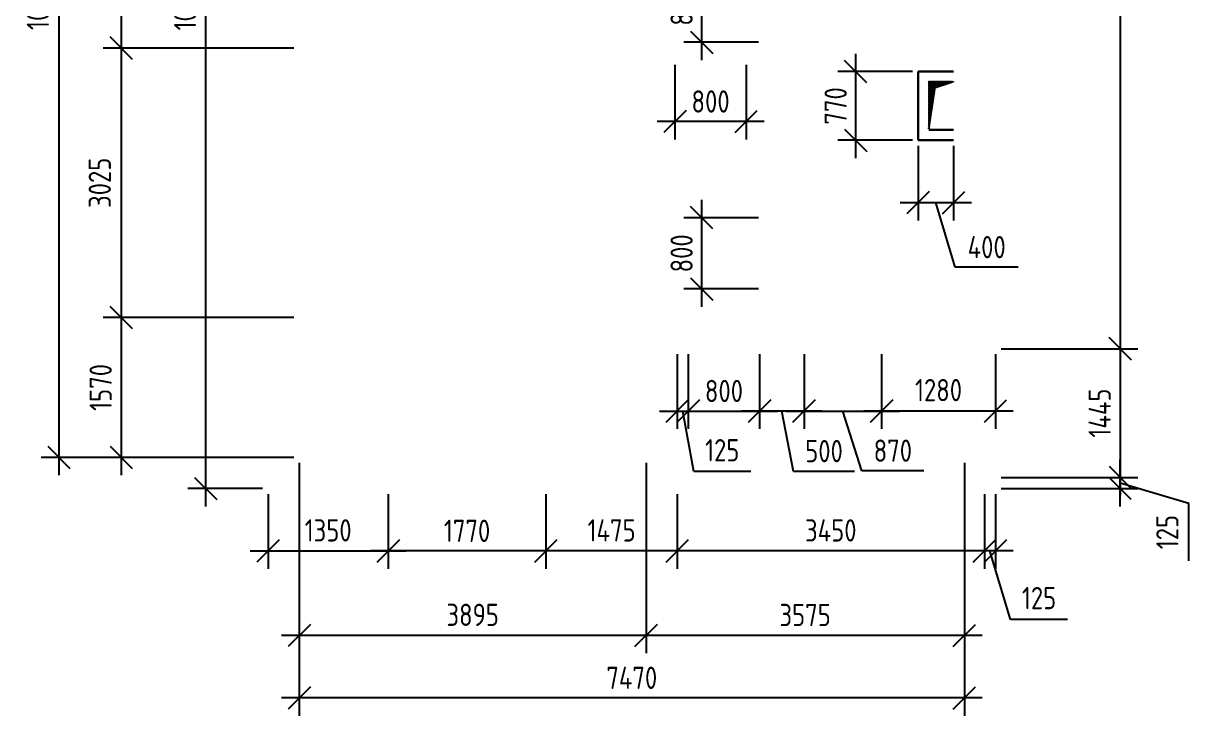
# Model space of a CAD drawing. Header units: millimetres. Extents: x -3099 to 9990, y -2900 to 13468.
# Drawn here: x -3099 to 9990, y -2900 to 4872 of the extents above; entities that cross this region are included whole.
import ezdxf

# ---------------------------------------------------------------- set-up
doc = ezdxf.new("R2010")
doc.units = ezdxf.units.MM
doc.header["$PDMODE"] = 35
doc.layers.add('СПДС_ОБЪЕКТЫ', color=62, linetype='Continuous', lineweight=25)
doc.layers.add('СПДС_РАЗМЕРЫ', color=152, linetype='Continuous', lineweight=25)
doc.styles.add('ГОСТ 2.304', font='CS_Gost2304.shx')
doc.dimstyles.new('СПДС', dxfattribs={"dimscale": 100, "dimtxt": 2.5, "dimasz": 2.5, "dimexe": 2, "dimexo": 0.625, "dimgap": 1, "dimtad": 1, "dimdec": 0, "dimtxsty": 'ГОСТ 2.304', "dimblk": 'OBLIQUE', "dimblk1": 'OBLIQUE', "dimblk2": 'OBLIQUE', "dimcen": 0, "dimdle": 2, "dimadec": 0, "dimazin": 2, "dimtfac": 0.75, "dimtdec": 4, "dimtmove": 1, "dimatfit": 3, "dimfxl": 1, "dimtfill": 1, "dimtolj": 1, "dimarcsym": 1})

# ---------------------------------------------------------------- blocks, each defined once
blk = doc.blocks.new('_Oblique')
at = {"color": 0, "linetype": 'ByBlock', "lineweight": -2}
blk.add_line((-0.5, -0.5), (0.5, 0.5), dxfattribs=at)
blk = doc.blocks.new('*D11')
at = {"layer": 'Defpoints', "color": 0, "ltscale": 100}
for p in [(0, 10210), (0, 0), (-2700, 0)]:
    blk.add_point(p, dxfattribs=at)
at = {"layer": 'СПДС_РАЗМЕРЫ', "color": 0, "lineweight": -2, "ltscale": 100}
for p, q in [((-2700, 10410), (-2700, -200)), ((-62, 10210), (-2900, 10210)), ((-62, 0), (-2900, 0))]:
    blk.add_line(p, q, dxfattribs=at)
at = {"layer": 'СПДС_РАЗМЕРЫ', "color": 0, "lineweight": -2, "ltscale": 100, "xscale": 250, "yscale": 250, "zscale": 250}
for p, rotation in [((-2700, 10210), 90), ((-2700, 0), 270)]:
    blk.add_blockref('_Oblique', p, dxfattribs=dict(at, rotation=rotation))
at = {"layer": 'СПДС_РАЗМЕРЫ', "color": 0, "lineweight": 25, "ltscale": 100, "insert": (-2935, 5105), "char_height": 250, "attachment_point": 5, "rotation": 90, "style": 'ГОСТ 2.304', "bg_fill": 3, "box_fill_scale": 1.1, "bg_fill_color": 256, "bg_fill_true_color": 13158600, "bg_fill_transparency": 0}
blk.add_mtext('\\A1;10210', dxfattribs=at)
blk = doc.blocks.new('*D12')
at = {"layer": 'Defpoints', "color": 0, "ltscale": 100}
for p in [(0, 1570), (0, 0), (-2000, 0)]:
    blk.add_point(p, dxfattribs=at)
at = {"layer": 'СПДС_РАЗМЕРЫ', "color": 0, "lineweight": -2, "ltscale": 100}
for p, q in [((-2000, 1770), (-2000, -200)), ((-62, 1570), (-2200, 1570)), ((-62, 0), (-2200, 0))]:
    blk.add_line(p, q, dxfattribs=at)
at = {"layer": 'СПДС_РАЗМЕРЫ', "color": 0, "lineweight": -2, "ltscale": 100, "xscale": 250, "yscale": 250, "zscale": 250}
for p, rotation in [((-2000, 1570), 90), ((-2000, 0), 270)]:
    blk.add_blockref('_Oblique', p, dxfattribs=dict(at, rotation=rotation))
at = {"layer": 'СПДС_РАЗМЕРЫ', "color": 0, "lineweight": 25, "ltscale": 100, "insert": (-2230, 785), "char_height": 250, "attachment_point": 5, "rotation": 90, "style": 'ГОСТ 2.304', "bg_fill": 3, "box_fill_scale": 1.1, "bg_fill_color": 256, "bg_fill_true_color": 13158600, "bg_fill_transparency": 0}
blk.add_mtext('\\A1;1570', dxfattribs=at)
blk = doc.blocks.new('*D13')
at = {"layer": 'Defpoints', "color": 0, "ltscale": 100}
for p in [(0, 4595), (-2000, 1570), (0, 1570)]:
    blk.add_point(p, dxfattribs=at)
at = {"layer": 'СПДС_РАЗМЕРЫ', "color": 0, "lineweight": -2, "ltscale": 100}
for p, q in [((-2000, 4795), (-2000, 1370)), ((-62, 4595), (-2200, 4595)), ((-62, 1570), (-2200, 1570))]:
    blk.add_line(p, q, dxfattribs=at)
at = {"layer": 'СПДС_РАЗМЕРЫ', "color": 0, "lineweight": -2, "ltscale": 100, "xscale": 250, "yscale": 250, "zscale": 250}
for p, rotation in [((-2000, 4595), 90.00000000000001), ((-2000, 1570), 270)]:
    blk.add_blockref('_Oblique', p, dxfattribs=dict(at, rotation=rotation))
at = {"layer": 'СПДС_РАЗМЕРЫ', "color": 0, "lineweight": 25, "ltscale": 100, "insert": (-2240, 3082), "char_height": 250, "attachment_point": 5, "rotation": 90, "style": 'ГОСТ 2.304', "bg_fill": 3, "box_fill_scale": 1.1, "bg_fill_color": 256, "bg_fill_true_color": 13158600, "bg_fill_transparency": 0}
blk.add_mtext('\\A1;3025', dxfattribs=at)
blk = doc.blocks.new('*D14')
at = {"layer": 'Defpoints', "color": 0, "ltscale": 100}
for p in [(0, 7045), (-2000, 4595), (0, 4595)]:
    blk.add_point(p, dxfattribs=at)
at = {"layer": 'СПДС_РАЗМЕРЫ', "color": 0, "lineweight": -2, "ltscale": 100}
for p, q in [((-2000, 7245), (-2000, 4395)), ((-62, 7045), (-2200, 7045)), ((-62, 4595), (-2200, 4595))]:
    blk.add_line(p, q, dxfattribs=at)
at = {"layer": 'СПДС_РАЗМЕРЫ', "color": 0, "lineweight": -2, "ltscale": 100, "xscale": 250, "yscale": 250, "zscale": 250}
for p, rotation in [((-2000, 7045), 90.00000000000001), ((-2000, 4595), 270)]:
    blk.add_blockref('_Oblique', p, dxfattribs=dict(at, rotation=rotation))
at = {"layer": 'СПДС_РАЗМЕРЫ', "color": 0, "lineweight": 25, "ltscale": 100, "insert": (-2240, 5820), "char_height": 250, "attachment_point": 5, "rotation": 90, "style": 'ГОСТ 2.304', "bg_fill": 3, "box_fill_scale": 1.1, "bg_fill_color": 256, "bg_fill_true_color": 13158600, "bg_fill_transparency": 0}
blk.add_mtext('\\A1;2450', dxfattribs=at)
blk = doc.blocks.new('*D16')
at = {"layer": 'Defpoints', "color": 0, "ltscale": 100}
for p in [(0, 0), (7470, 0), (0, -2700)]:
    blk.add_point(p, dxfattribs=at)
at = {"layer": 'СПДС_РАЗМЕРЫ', "color": 0, "lineweight": -2, "ltscale": 100}
for p, q in [((0, -62), (0, -2900)), ((7470, -62), (7470, -2900)), ((7670, -2700), (-200, -2700))]:
    blk.add_line(p, q, dxfattribs=at)
at = {"layer": 'СПДС_РАЗМЕРЫ', "color": 0, "lineweight": -2, "ltscale": 100, "xscale": 250, "yscale": 250, "zscale": 250, "rotation": 180}
blk.add_blockref('_Oblique', (0, -2700), dxfattribs=at)
at = {"layer": 'СПДС_РАЗМЕРЫ', "color": 0, "lineweight": -2, "ltscale": 100, "xscale": 250, "yscale": 250, "zscale": 250}
blk.add_blockref('_Oblique', (7470, -2700), dxfattribs=at)
at = {"layer": 'СПДС_РАЗМЕРЫ', "color": 0, "lineweight": 25, "ltscale": 100, "insert": (3735, -2475), "char_height": 250, "attachment_point": 5, "style": 'ГОСТ 2.304', "bg_fill": 3, "box_fill_scale": 1.1, "bg_fill_color": 256, "bg_fill_true_color": 13158600, "bg_fill_transparency": 0}
blk.add_mtext('\\A1;7470', dxfattribs=at)
blk = doc.blocks.new('*D17')
at = {"layer": 'Defpoints', "color": 0, "ltscale": 100}
for p in [(0, 0), (3895, 0), (0, -2000)]:
    blk.add_point(p, dxfattribs=at)
at = {"layer": 'СПДС_РАЗМЕРЫ', "color": 0, "lineweight": -2, "ltscale": 100}
for p, q in [((0, -62), (0, -2200)), ((3895, -62), (3895, -2200)), ((4095, -2000), (-200, -2000))]:
    blk.add_line(p, q, dxfattribs=at)
at = {"layer": 'СПДС_РАЗМЕРЫ', "color": 0, "lineweight": -2, "ltscale": 100, "xscale": 250, "yscale": 250, "zscale": 250, "rotation": 180}
blk.add_blockref('_Oblique', (0, -2000), dxfattribs=at)
at = {"layer": 'СПДС_РАЗМЕРЫ', "color": 0, "lineweight": -2, "ltscale": 100, "xscale": 250, "yscale": 250, "zscale": 250}
blk.add_blockref('_Oblique', (3895, -2000), dxfattribs=at)
at = {"layer": 'СПДС_РАЗМЕРЫ', "color": 0, "lineweight": 25, "ltscale": 100, "insert": (1948, -1768), "char_height": 250, "attachment_point": 5, "style": 'ГОСТ 2.304', "bg_fill": 3, "box_fill_scale": 1.1, "bg_fill_color": 256, "bg_fill_true_color": 13158600, "bg_fill_transparency": 0}
blk.add_mtext('\\A1;3895', dxfattribs=at)
blk = doc.blocks.new('*D18')
at = {"layer": 'Defpoints', "color": 0, "ltscale": 100}
for p in [(3895, 0), (7470, 0), (3895, -2000)]:
    blk.add_point(p, dxfattribs=at)
at = {"layer": 'СПДС_РАЗМЕРЫ', "color": 0, "lineweight": -2, "ltscale": 100}
for p, q in [((3895, -62), (3895, -2200)), ((7470, -62), (7470, -2200)), ((7670, -2000), (3695, -2000))]:
    blk.add_line(p, q, dxfattribs=at)
at = {"layer": 'СПДС_РАЗМЕРЫ', "color": 0, "lineweight": -2, "ltscale": 100, "xscale": 250, "yscale": 250, "zscale": 250, "rotation": 180}
blk.add_blockref('_Oblique', (3895, -2000), dxfattribs=at)
at = {"layer": 'СПДС_РАЗМЕРЫ', "color": 0, "lineweight": -2, "ltscale": 100, "xscale": 250, "yscale": 250, "zscale": 250}
blk.add_blockref('_Oblique', (7470, -2000), dxfattribs=at)
at = {"layer": 'СПДС_РАЗМЕРЫ', "color": 0, "lineweight": 25, "ltscale": 100, "insert": (5682, -1770), "char_height": 250, "attachment_point": 5, "style": 'ГОСТ 2.304', "bg_fill": 3, "box_fill_scale": 1.1, "bg_fill_color": 256, "bg_fill_true_color": 13158600, "bg_fill_transparency": 0}
blk.add_mtext('\\A1;3575', dxfattribs=at)
blk = doc.blocks.new('*D40')
at = {"layer": 'Defpoints', "color": 0, "ltscale": 100}
for p in [(7820, 10560), (7820, 1220), (9220, 1220)]:
    blk.add_point(p, dxfattribs=at)
at = {"layer": 'СПДС_РАЗМЕРЫ', "color": 0, "lineweight": -2, "ltscale": 100}
for p, q in [((9220, 10760), (9220, 1020)), ((7882, 10560), (9420, 10560)), ((7882, 1220), (9420, 1220))]:
    blk.add_line(p, q, dxfattribs=at)
at = {"layer": 'СПДС_РАЗМЕРЫ', "color": 0, "lineweight": -2, "ltscale": 100, "xscale": 250, "yscale": 250, "zscale": 250}
for p, rotation in [((9220, 10560), 90), ((9220, 1220), 270)]:
    blk.add_blockref('_Oblique', p, dxfattribs=dict(at, rotation=rotation))
at = {"layer": 'СПДС_РАЗМЕРЫ', "color": 0, "ltscale": 100, "insert": (8988, 5890), "char_height": 250, "attachment_point": 5, "rotation": 90, "style": 'ГОСТ 2.304', "bg_fill": 3, "box_fill_scale": 1.1, "bg_fill_color": 256, "bg_fill_true_color": 13158600, "bg_fill_transparency": 0}
blk.add_mtext('\\A1;9340', dxfattribs=at)
blk = doc.blocks.new('*D43')
at = {"layer": 'Defpoints', "color": 0, "ltscale": 100}
for p in [(6540, 1220), (7820, 1220), (6540, 520)]:
    blk.add_point(p, dxfattribs=at)
at = {"layer": 'СПДС_РАЗМЕРЫ', "color": 0, "lineweight": -2, "ltscale": 100}
for p, q in [((6540, 1158), (6540, 320)), ((7820, 1158), (7820, 320)), ((8020, 520), (6340, 520))]:
    blk.add_line(p, q, dxfattribs=at)
at = {"layer": 'СПДС_РАЗМЕРЫ', "color": 0, "lineweight": -2, "ltscale": 100, "xscale": 250, "yscale": 250, "zscale": 250, "rotation": 180}
blk.add_blockref('_Oblique', (6540, 520), dxfattribs=at)
at = {"layer": 'СПДС_РАЗМЕРЫ', "color": 0, "lineweight": -2, "ltscale": 100, "xscale": 250, "yscale": 250, "zscale": 250}
blk.add_blockref('_Oblique', (7820, 520), dxfattribs=at)
at = {"layer": 'СПДС_РАЗМЕРЫ', "color": 0, "ltscale": 100, "insert": (7180, 755), "char_height": 250, "attachment_point": 5, "style": 'ГОСТ 2.304', "bg_fill": 3, "box_fill_scale": 1.1, "bg_fill_color": 256, "bg_fill_true_color": 13158600, "bg_fill_transparency": 0}
blk.add_mtext('\\A1;1280', dxfattribs=at)
blk = doc.blocks.new('*D46')
at = {"layer": 'Defpoints', "color": 0, "ltscale": 100}
for p in [(5670, 1220), (6540, 1220), (6540, 520)]:
    blk.add_point(p, dxfattribs=at)
at = {"layer": 'СПДС_РАЗМЕРЫ', "color": 0, "lineweight": -2, "ltscale": 100}
for p, q in [((5670, 1158), (5670, 320)), ((6540, 1158), (6540, 320)), ((5470, 520), (6740, 520)), ((6320, -150), (6105, 520)), ((7014, -150), (6320, -150))]:
    blk.add_line(p, q, dxfattribs=at)
at = {"layer": 'СПДС_РАЗМЕРЫ', "color": 0, "lineweight": -2, "ltscale": 100, "xscale": 250, "yscale": 250, "zscale": 250, "rotation": 180}
blk.add_blockref('_Oblique', (5670, 520), dxfattribs=at)
at = {"layer": 'СПДС_РАЗМЕРЫ', "color": 0, "lineweight": -2, "ltscale": 100, "xscale": 250, "yscale": 250, "zscale": 250}
blk.add_blockref('_Oblique', (6540, 520), dxfattribs=at)
at = {"layer": 'СПДС_РАЗМЕРЫ', "color": 0, "ltscale": 100, "insert": (6667, 75), "char_height": 250, "attachment_point": 5, "style": 'ГОСТ 2.304', "bg_fill": 3, "box_fill_scale": 1.1, "bg_fill_color": 256, "bg_fill_true_color": 13158600, "bg_fill_transparency": 0}
blk.add_mtext('\\A1;870', dxfattribs=at)
blk = doc.blocks.new('*D53')
at = {"layer": 'Defpoints', "color": 0, "ltscale": 100}
for p in [(5170, 1220), (5670, 1220), (5170, 520)]:
    blk.add_point(p, dxfattribs=at)
at = {"layer": 'СПДС_РАЗМЕРЫ', "color": 0, "lineweight": -2, "ltscale": 100}
for p, q in [((5170, 1158), (5170, 320)), ((5670, 1158), (5670, 320)), ((5870, 520), (4970, 520)), ((5550, -160), (5420, 520)), ((6238, -160), (5550, -160))]:
    blk.add_line(p, q, dxfattribs=at)
at = {"layer": 'СПДС_РАЗМЕРЫ', "color": 0, "lineweight": -2, "ltscale": 100, "xscale": 250, "yscale": 250, "zscale": 250, "rotation": 180}
blk.add_blockref('_Oblique', (5170, 520), dxfattribs=at)
at = {"layer": 'СПДС_РАЗМЕРЫ', "color": 0, "lineweight": -2, "ltscale": 100, "xscale": 250, "yscale": 250, "zscale": 250}
blk.add_blockref('_Oblique', (5670, 520), dxfattribs=at)
at = {"layer": 'СПДС_РАЗМЕРЫ', "color": 0, "ltscale": 100, "insert": (5894, 70), "char_height": 250, "attachment_point": 5, "style": 'ГОСТ 2.304', "bg_fill": 3, "box_fill_scale": 1.1, "bg_fill_color": 256, "bg_fill_true_color": 13158600, "bg_fill_transparency": 0}
blk.add_mtext('\\A1;500', dxfattribs=at)
blk = doc.blocks.new('*D56')
at = {"layer": 'Defpoints', "color": 0, "ltscale": 100}
for p in [(4370, 1220), (5170, 1220), (5170, 520)]:
    blk.add_point(p, dxfattribs=at)
at = {"layer": 'СПДС_РАЗМЕРЫ', "color": 0, "lineweight": -2, "ltscale": 100}
for p, q in [((4370, 1158), (4370, 320)), ((5170, 1158), (5170, 320)), ((4170, 520), (5370, 520))]:
    blk.add_line(p, q, dxfattribs=at)
at = {"layer": 'СПДС_РАЗМЕРЫ', "color": 0, "lineweight": -2, "ltscale": 100, "xscale": 250, "yscale": 250, "zscale": 250, "rotation": 180}
blk.add_blockref('_Oblique', (4370, 520), dxfattribs=at)
at = {"layer": 'СПДС_РАЗМЕРЫ', "color": 0, "lineweight": -2, "ltscale": 100, "xscale": 250, "yscale": 250, "zscale": 250}
blk.add_blockref('_Oblique', (5170, 520), dxfattribs=at)
at = {"layer": 'СПДС_РАЗМЕРЫ', "color": 0, "ltscale": 100, "insert": (4770, 745), "char_height": 250, "attachment_point": 5, "style": 'ГОСТ 2.304', "bg_fill": 3, "box_fill_scale": 1.1, "bg_fill_color": 256, "bg_fill_true_color": 13158600, "bg_fill_transparency": 0}
blk.add_mtext('\\A1;800', dxfattribs=at)
blk = doc.blocks.new('*D61')
at = {"layer": 'Defpoints', "color": 0, "ltscale": 100}
for p in [(4245, 1220), (4370, 1220), (4370, 520)]:
    blk.add_point(p, dxfattribs=at)
at = {"layer": 'СПДС_РАЗМЕРЫ', "color": 0, "lineweight": -2, "ltscale": 100}
for p, q in [((4245, 1158), (4245, 320)), ((4370, 1158), (4370, 320)), ((4045, 520), (4570, 520)), ((4430, -160), (4308, 520)), ((5072, -160), (4430, -160))]:
    blk.add_line(p, q, dxfattribs=at)
at = {"layer": 'СПДС_РАЗМЕРЫ', "color": 0, "lineweight": -2, "ltscale": 100, "xscale": 250, "yscale": 250, "zscale": 250}
blk.add_blockref('_Oblique', (4245, 520), dxfattribs=at)
at = {"layer": 'СПДС_РАЗМЕРЫ', "color": 0, "lineweight": -2, "ltscale": 100, "xscale": 250, "yscale": 250, "zscale": 250, "rotation": 180}
blk.add_blockref('_Oblique', (4370, 520), dxfattribs=at)
at = {"layer": 'СПДС_РАЗМЕРЫ', "color": 0, "ltscale": 100, "insert": (4751, 80), "char_height": 250, "attachment_point": 5, "style": 'ГОСТ 2.304', "bg_fill": 3, "box_fill_scale": 1.1, "bg_fill_color": 256, "bg_fill_true_color": 13158600, "bg_fill_transparency": 0}
blk.add_mtext('\\A1;125', dxfattribs=at)
blk = doc.blocks.new('*D68')
at = {"layer": 'Defpoints', "color": 0, "ltscale": 100}
for p in [(7820, 1220), (7820, -225), (9220, -225)]:
    blk.add_point(p, dxfattribs=at)
at = {"layer": 'СПДС_РАЗМЕРЫ', "color": 0, "lineweight": -2, "ltscale": 100}
for p, q in [((9220, 1420), (9220, -425)), ((7882, 1220), (9420, 1220)), ((7882, -225), (9420, -225))]:
    blk.add_line(p, q, dxfattribs=at)
at = {"layer": 'СПДС_РАЗМЕРЫ', "color": 0, "lineweight": -2, "ltscale": 100, "xscale": 250, "yscale": 250, "zscale": 250}
for p, rotation in [((9220, 1220), 90), ((9220, -225), 270)]:
    blk.add_blockref('_Oblique', p, dxfattribs=dict(at, rotation=rotation))
at = {"layer": 'СПДС_РАЗМЕРЫ', "color": 0, "ltscale": 100, "insert": (8990, 497), "char_height": 250, "attachment_point": 5, "rotation": 90, "style": 'ГОСТ 2.304', "bg_fill": 3, "box_fill_scale": 1.1, "bg_fill_color": 256, "bg_fill_true_color": 13158600, "bg_fill_transparency": 0}
blk.add_mtext('\\A1;1445', dxfattribs=at)
blk = doc.blocks.new('*D73')
at = {"layer": 'Defpoints', "color": 0, "ltscale": 100}
for p in [(7820, -225), (9220, -225), (7820, -350)]:
    blk.add_point(p, dxfattribs=at)
at = {"layer": 'СПДС_РАЗМЕРЫ', "color": 0, "lineweight": -2, "ltscale": 100}
for p, q in [((9220, -550), (9220, -25)), ((7882, -225), (9420, -225)), ((7882, -350), (9420, -350)), ((9990, -518), (9220, -288)), ((9990, -1160), (9990, -518))]:
    blk.add_line(p, q, dxfattribs=at)
at = {"layer": 'СПДС_РАЗМЕРЫ', "color": 0, "lineweight": -2, "ltscale": 100, "xscale": 250, "yscale": 250, "zscale": 250}
for p, rotation in [((9220, -225), 270), ((9220, -350), 90)]:
    blk.add_blockref('_Oblique', p, dxfattribs=dict(at, rotation=rotation))
at = {"layer": 'СПДС_РАЗМЕРЫ', "color": 0, "ltscale": 100, "insert": (9750, -839), "char_height": 250, "attachment_point": 5, "rotation": 90, "style": 'ГОСТ 2.304', "bg_fill": 3, "box_fill_scale": 1.1, "bg_fill_color": 256, "bg_fill_true_color": 13158600, "bg_fill_transparency": 0}
blk.add_mtext('\\A1;125', dxfattribs=at)
blk = doc.blocks.new('*D76')
at = {"layer": 'Defpoints', "color": 0, "ltscale": 100}
for p in [(7695, -350), (7820, -350), (7695, -1050)]:
    blk.add_point(p, dxfattribs=at)
at = {"layer": 'СПДС_РАЗМЕРЫ', "color": 0, "lineweight": -2, "ltscale": 100}
for p, q in [((7695, -412), (7695, -1250)), ((7820, -412), (7820, -1250)), ((8020, -1050), (7495, -1050)), ((7988, -1820), (7758, -1050)), ((8630, -1820), (7988, -1820))]:
    blk.add_line(p, q, dxfattribs=at)
at = {"layer": 'СПДС_РАЗМЕРЫ', "color": 0, "lineweight": -2, "ltscale": 100, "xscale": 250, "yscale": 250, "zscale": 250}
blk.add_blockref('_Oblique', (7695, -1050), dxfattribs=at)
at = {"layer": 'СПДС_РАЗМЕРЫ', "color": 0, "lineweight": -2, "ltscale": 100, "xscale": 250, "yscale": 250, "zscale": 250, "rotation": 180}
blk.add_blockref('_Oblique', (7820, -1050), dxfattribs=at)
at = {"layer": 'СПДС_РАЗМЕРЫ', "color": 0, "ltscale": 100, "insert": (8309, -1580), "char_height": 250, "attachment_point": 5, "style": 'ГОСТ 2.304', "bg_fill": 3, "box_fill_scale": 1.1, "bg_fill_color": 256, "bg_fill_true_color": 13158600, "bg_fill_transparency": 0}
blk.add_mtext('\\A1;125', dxfattribs=at)
blk = doc.blocks.new('*D81')
at = {"layer": 'Defpoints', "color": 0, "ltscale": 100}
for p in [(4245, -350), (7695, -350), (4245, -1050)]:
    blk.add_point(p, dxfattribs=at)
at = {"layer": 'СПДС_РАЗМЕРЫ', "color": 0, "lineweight": -2, "ltscale": 100}
for p, q in [((4245, -412), (4245, -1250)), ((7695, -412), (7695, -1250)), ((7895, -1050), (4045, -1050))]:
    blk.add_line(p, q, dxfattribs=at)
at = {"layer": 'СПДС_РАЗМЕРЫ', "color": 0, "lineweight": -2, "ltscale": 100, "xscale": 250, "yscale": 250, "zscale": 250, "rotation": 180}
blk.add_blockref('_Oblique', (4245, -1050), dxfattribs=at)
at = {"layer": 'СПДС_РАЗМЕРЫ', "color": 0, "lineweight": -2, "ltscale": 100, "xscale": 250, "yscale": 250, "zscale": 250}
blk.add_blockref('_Oblique', (7695, -1050), dxfattribs=at)
at = {"layer": 'СПДС_РАЗМЕРЫ', "color": 0, "ltscale": 100, "insert": (5970, -820), "char_height": 250, "attachment_point": 5, "style": 'ГОСТ 2.304', "bg_fill": 3, "box_fill_scale": 1.1, "bg_fill_color": 256, "bg_fill_true_color": 13158600, "bg_fill_transparency": 0}
blk.add_mtext('\\A1;3450', dxfattribs=at)
blk = doc.blocks.new('*D84')
at = {"layer": 'Defpoints', "color": 0, "ltscale": 100}
for p in [(2770, -350), (4245, -350), (2770, -1050)]:
    blk.add_point(p, dxfattribs=at)
at = {"layer": 'СПДС_РАЗМЕРЫ', "color": 0, "lineweight": -2, "ltscale": 100}
for p, q in [((2770, -412), (2770, -1250)), ((4245, -412), (4245, -1250)), ((4445, -1050), (2570, -1050))]:
    blk.add_line(p, q, dxfattribs=at)
at = {"layer": 'СПДС_РАЗМЕРЫ', "color": 0, "lineweight": -2, "ltscale": 100, "xscale": 250, "yscale": 250, "zscale": 250, "rotation": 180}
blk.add_blockref('_Oblique', (2770, -1050), dxfattribs=at)
at = {"layer": 'СПДС_РАЗМЕРЫ', "color": 0, "lineweight": -2, "ltscale": 100, "xscale": 250, "yscale": 250, "zscale": 250}
blk.add_blockref('_Oblique', (4245, -1050), dxfattribs=at)
at = {"layer": 'СПДС_РАЗМЕРЫ', "color": 0, "ltscale": 100, "insert": (3508, -820), "char_height": 250, "attachment_point": 5, "style": 'ГОСТ 2.304', "bg_fill": 3, "box_fill_scale": 1.1, "bg_fill_color": 256, "bg_fill_true_color": 13158600, "bg_fill_transparency": 0}
blk.add_mtext('\\A1;1475', dxfattribs=at)
blk = doc.blocks.new('*D87')
at = {"layer": 'Defpoints', "color": 0, "ltscale": 100}
for p in [(1000, -350), (2770, -350), (1000, -1050)]:
    blk.add_point(p, dxfattribs=at)
at = {"layer": 'СПДС_РАЗМЕРЫ', "color": 0, "lineweight": -2, "ltscale": 100}
for p, q in [((1000, -412), (1000, -1250)), ((2770, -412), (2770, -1250)), ((2970, -1050), (800, -1050))]:
    blk.add_line(p, q, dxfattribs=at)
at = {"layer": 'СПДС_РАЗМЕРЫ', "color": 0, "lineweight": -2, "ltscale": 100, "xscale": 250, "yscale": 250, "zscale": 250, "rotation": 180}
blk.add_blockref('_Oblique', (1000, -1050), dxfattribs=at)
at = {"layer": 'СПДС_РАЗМЕРЫ', "color": 0, "lineweight": -2, "ltscale": 100, "xscale": 250, "yscale": 250, "zscale": 250}
blk.add_blockref('_Oblique', (2770, -1050), dxfattribs=at)
at = {"layer": 'СПДС_РАЗМЕРЫ', "color": 0, "ltscale": 100, "insert": (1885, -825), "char_height": 250, "attachment_point": 5, "style": 'ГОСТ 2.304', "bg_fill": 3, "box_fill_scale": 1.1, "bg_fill_color": 256, "bg_fill_true_color": 13158600, "bg_fill_transparency": 0}
blk.add_mtext('\\A1;1770', dxfattribs=at)
blk = doc.blocks.new('*D90')
at = {"layer": 'Defpoints', "color": 0, "ltscale": 100}
for p in [(-350, -350), (1000, -350), (1000, -1050)]:
    blk.add_point(p, dxfattribs=at)
at = {"layer": 'СПДС_РАЗМЕРЫ', "color": 0, "lineweight": -2, "ltscale": 100}
for p, q in [((-350, -412), (-350, -1250)), ((1000, -412), (1000, -1250)), ((-550, -1050), (1200, -1050))]:
    blk.add_line(p, q, dxfattribs=at)
at = {"layer": 'СПДС_РАЗМЕРЫ', "color": 0, "lineweight": -2, "ltscale": 100, "xscale": 250, "yscale": 250, "zscale": 250, "rotation": 180}
blk.add_blockref('_Oblique', (-350, -1050), dxfattribs=at)
at = {"layer": 'СПДС_РАЗМЕРЫ', "color": 0, "lineweight": -2, "ltscale": 100, "xscale": 250, "yscale": 250, "zscale": 250}
blk.add_blockref('_Oblique', (1000, -1050), dxfattribs=at)
at = {"layer": 'СПДС_РАЗМЕРЫ', "color": 0, "ltscale": 100, "insert": (325, -820), "char_height": 250, "attachment_point": 5, "style": 'ГОСТ 2.304', "bg_fill": 3, "box_fill_scale": 1.1, "bg_fill_color": 256, "bg_fill_true_color": 13158600, "bg_fill_transparency": 0}
blk.add_mtext('\\A1;1350', dxfattribs=at)
blk = doc.blocks.new('*D93')
at = {"layer": 'Defpoints', "color": 0, "ltscale": 100}
for p in [(-1050, 10560), (-350, 10560), (-350, -350)]:
    blk.add_point(p, dxfattribs=at)
at = {"layer": 'СПДС_РАЗМЕРЫ', "color": 0, "lineweight": -2, "ltscale": 100}
for p, q in [((-1050, -550), (-1050, 10760)), ((-412, 10560), (-1250, 10560)), ((-412, -350), (-1250, -350))]:
    blk.add_line(p, q, dxfattribs=at)
at = {"layer": 'СПДС_РАЗМЕРЫ', "color": 0, "lineweight": -2, "ltscale": 100, "xscale": 250, "yscale": 250, "zscale": 250}
for p, rotation in [((-1050, 10560), 90), ((-1050, -350), 270)]:
    blk.add_blockref('_Oblique', p, dxfattribs=dict(at, rotation=rotation))
at = {"layer": 'СПДС_РАЗМЕРЫ', "color": 0, "ltscale": 100, "insert": (-1282, 5105), "char_height": 250, "attachment_point": 5, "rotation": 90, "style": 'ГОСТ 2.304', "bg_fill": 3, "box_fill_scale": 1.1, "bg_fill_color": 256, "bg_fill_true_color": 13158600, "bg_fill_transparency": 0}
blk.add_mtext('\\A1;10910', dxfattribs=at)
blk = doc.blocks.new('*D274')
at = {"layer": 'Defpoints', "color": 0, "ltscale": 100}
for p in [(6250, 4330), (6950, 4330), (6950, 3560)]:
    blk.add_point(p, dxfattribs=at)
at = {"layer": 'СПДС_РАЗМЕРЫ', "color": 0, "lineweight": -2, "ltscale": 100}
for p, q in [((6250, 3360), (6250, 4530)), ((6888, 4330), (6050, 4330)), ((6888, 3560), (6050, 3560))]:
    blk.add_line(p, q, dxfattribs=at)
at = {"layer": 'СПДС_РАЗМЕРЫ', "color": 0, "lineweight": -2, "ltscale": 100, "xscale": 250, "yscale": 250, "zscale": 250}
for p, rotation in [((6250, 4330), 90), ((6250, 3560), 270)]:
    blk.add_blockref('_Oblique', p, dxfattribs=dict(at, rotation=rotation))
at = {"layer": 'СПДС_РАЗМЕРЫ', "color": 0, "ltscale": 100, "insert": (6025, 3945), "char_height": 250, "attachment_point": 5, "rotation": 90, "style": 'ГОСТ 2.304', "bg_fill": 3, "box_fill_scale": 1.1, "bg_fill_color": 256, "bg_fill_true_color": 13158600, "bg_fill_transparency": 0}
blk.add_mtext('\\A1;770', dxfattribs=at)
blk = doc.blocks.new('*D288')
at = {"layer": 'Defpoints', "color": 0, "ltscale": 100}
for p in [(4520, 2690), (5220, 2690), (5220, 1890)]:
    blk.add_point(p, dxfattribs=at)
at = {"layer": 'СПДС_РАЗМЕРЫ', "color": 0, "lineweight": -2, "ltscale": 100}
for p, q in [((4520, 1690), (4520, 2890)), ((5157, 2690), (4320, 2690)), ((5157, 1890), (4320, 1890))]:
    blk.add_line(p, q, dxfattribs=at)
at = {"layer": 'СПДС_РАЗМЕРЫ', "color": 0, "lineweight": -2, "ltscale": 100, "xscale": 250, "yscale": 250, "zscale": 250}
for p, rotation in [((4520, 2690), 90), ((4520, 1890), 270)]:
    blk.add_blockref('_Oblique', p, dxfattribs=dict(at, rotation=rotation))
at = {"layer": 'СПДС_РАЗМЕРЫ', "color": 0, "ltscale": 100, "insert": (4295, 2290), "char_height": 250, "attachment_point": 5, "rotation": 90, "style": 'ГОСТ 2.304', "bg_fill": 3, "box_fill_scale": 1.1, "bg_fill_color": 256, "bg_fill_true_color": 13158600, "bg_fill_transparency": 0}
blk.add_mtext('\\A1;800', dxfattribs=at)
blk = doc.blocks.new('*D291')
at = {"layer": 'Defpoints', "color": 0, "ltscale": 100}
for p in [(4520, 5460), (5220, 5460), (5220, 4660)]:
    blk.add_point(p, dxfattribs=at)
at = {"layer": 'СПДС_РАЗМЕРЫ', "color": 0, "lineweight": -2, "ltscale": 100}
for p, q in [((4520, 4460), (4520, 5660)), ((5158, 5460), (4320, 5460)), ((5158, 4660), (4320, 4660))]:
    blk.add_line(p, q, dxfattribs=at)
at = {"layer": 'СПДС_РАЗМЕРЫ', "color": 0, "lineweight": -2, "ltscale": 100, "xscale": 250, "yscale": 250, "zscale": 250}
for p, rotation in [((4520, 5460), 90), ((4520, 4660), 270)]:
    blk.add_blockref('_Oblique', p, dxfattribs=dict(at, rotation=rotation))
at = {"layer": 'СПДС_РАЗМЕРЫ', "color": 0, "ltscale": 100, "insert": (4295, 5060), "char_height": 250, "attachment_point": 5, "rotation": 90, "style": 'ГОСТ 2.304', "bg_fill": 3, "box_fill_scale": 1.1, "bg_fill_color": 256, "bg_fill_true_color": 13158600, "bg_fill_transparency": 0}
blk.add_mtext('\\A1;800', dxfattribs=at)
blk = doc.blocks.new('*D296')
at = {"layer": 'Defpoints', "color": 0, "ltscale": 100}
for p in [(4220, 4470), (5020, 4470), (4220, 3770)]:
    blk.add_point(p, dxfattribs=at)
at = {"layer": 'СПДС_РАЗМЕРЫ', "color": 0, "lineweight": -2, "ltscale": 100}
for p, q in [((4220, 4408), (4220, 3570)), ((5020, 4408), (5020, 3570)), ((5220, 3770), (4020, 3770))]:
    blk.add_line(p, q, dxfattribs=at)
at = {"layer": 'СПДС_РАЗМЕРЫ', "color": 0, "lineweight": -2, "ltscale": 100, "xscale": 250, "yscale": 250, "zscale": 250, "rotation": 180}
blk.add_blockref('_Oblique', (4220, 3770), dxfattribs=at)
at = {"layer": 'СПДС_РАЗМЕРЫ', "color": 0, "lineweight": -2, "ltscale": 100, "xscale": 250, "yscale": 250, "zscale": 250}
blk.add_blockref('_Oblique', (5020, 3770), dxfattribs=at)
at = {"layer": 'СПДС_РАЗМЕРЫ', "color": 0, "ltscale": 100, "insert": (4620, 3995), "char_height": 250, "attachment_point": 5, "style": 'ГОСТ 2.304', "bg_fill": 3, "box_fill_scale": 1.1, "bg_fill_color": 256, "bg_fill_true_color": 13158600, "bg_fill_transparency": 0}
blk.add_mtext('\\A1;800', dxfattribs=at)
blk = doc.blocks.new('*D299')
at = {"layer": 'Defpoints', "color": 0, "ltscale": 100}
for p in [(6950, 3560), (7350, 3560), (7350, 2860)]:
    blk.add_point(p, dxfattribs=at)
at = {"layer": 'СПДС_РАЗМЕРЫ', "color": 0, "lineweight": -2, "ltscale": 100}
for p, q in [((6950, 3498), (6950, 2660)), ((7350, 3498), (7350, 2660)), ((6750, 2860), (7550, 2860)), ((7368, 2135), (7150, 2860)), ((8074, 2135), (7368, 2135))]:
    blk.add_line(p, q, dxfattribs=at)
at = {"layer": 'СПДС_РАЗМЕРЫ', "color": 0, "lineweight": -2, "ltscale": 100, "xscale": 250, "yscale": 250, "zscale": 250, "rotation": 180}
blk.add_blockref('_Oblique', (6950, 2860), dxfattribs=at)
at = {"layer": 'СПДС_РАЗМЕРЫ', "color": 0, "lineweight": -2, "ltscale": 100, "xscale": 250, "yscale": 250, "zscale": 250}
blk.add_blockref('_Oblique', (7350, 2860), dxfattribs=at)
at = {"layer": 'СПДС_РАЗМЕРЫ', "color": 0, "ltscale": 100, "insert": (7721, 2360), "char_height": 250, "attachment_point": 5, "style": 'ГОСТ 2.304', "bg_fill": 3, "box_fill_scale": 1.1, "bg_fill_color": 256, "bg_fill_true_color": 13158600, "bg_fill_transparency": 0}
blk.add_mtext('\\A1;400', dxfattribs=at)

msp = doc.modelspace()

# ---------------------------------------------------------------- hatches: boundary and pattern name
at = {"layer": 'СПДС_ОБЪЕКТЫ', "linetype": 'Continuous', "lineweight": 30, "ltscale": 100}
h = msp.add_hatch(dxfattribs=at)
h.set_pattern_fill('ANSI31', color=256, angle=360)
h.set_pattern_definition([(45, (17349.2307, 16315.7976), (-2.245064, 2.245064), [])])
h.paths.add_polyline_path([(7350, 4218), (7140.8, 4148.6), (7070, 3678), (7070, 4218)])

# ---------------------------------------------------------------- linework, layer by layer
for p, q in [((6950, 4330.2), (7350, 4330.2)), ((6950, 3560), (6950, 4330.2)), ((7350, 3678), (7070, 3678)), ((7350, 3560), (6950, 3560))]:
    msp.add_line(p, q, dxfattribs=at)

# ---------------------------------------------------------------- dimensions: what is measured, and where the dimension line sits
at = {"layer": 'СПДС_РАЗМЕРЫ', "ltscale": 100}
for base, p1, p2, picture, middle in [((9220, 1220), (7820, 10560), (7820, 1220), '*D40', (8987.8, 5890)), ((4520, 5460), (5220, 4660), (5220, 5460), '*D291', (4295, 5060)), ((4520, 2690), (5220, 1890), (5220, 2690), '*D288', (4295, 2290))]:
    dim = msp.add_linear_dim(base=base, p1=p1, p2=p2, angle=90, dimstyle='СПДС', dxfattribs=at)
    dim.commit()
    dim.dimension.update_dxf_attribs({"geometry": picture, "text_midpoint": middle})
at = {"layer": 'СПДС_РАЗМЕРЫ', "lineweight": 25, "ltscale": 100}
dim = msp.add_linear_dim(base=(-2700, 0), p1=(0, 10210), p2=(0, 0), angle=270, dimstyle='СПДС', dxfattribs=at)
dim.commit()
dim.dimension.update_dxf_attribs({"geometry": '*D11', "text_midpoint": (-2934.7, 5105)})

# ---------------------------------------------------------------- next in the draw order: dimensions: what is measured, and where the dimension line sits
at = {"layer": 'СПДС_РАЗМЕРЫ', "ltscale": 100}
for base, p1, p2, picture, middle in [((4220, 3770), (5020, 4470), (4220, 4470), '*D296', (4620, 3995)), ((6540, 520), (7820, 1220), (6540, 1220), '*D43', (7180, 754.7))]:
    dim = msp.add_linear_dim(base=base, p1=p1, p2=p2, dimstyle='СПДС', dxfattribs=at)
    dim.commit()
    dim.dimension.update_dxf_attribs({"geometry": picture, "text_midpoint": middle})
dim = msp.add_linear_dim(base=(6250, 4330.2), p1=(6950, 3560), p2=(6950, 4330.2), angle=90, dimstyle='СПДС', dxfattribs=at)
dim.commit()
dim.dimension.update_dxf_attribs({"geometry": '*D274', "text_midpoint": (6025, 3945.1)})
at = {"layer": 'СПДС_РАЗМЕРЫ', "lineweight": 25, "ltscale": 100}
dim = msp.add_linear_dim(base=(-2000, 0), p1=(0, 1570), p2=(0, 0), angle=270, dimstyle='СПДС', dxfattribs=at)
dim.commit()
dim.dimension.update_dxf_attribs({"geometry": '*D12', "text_midpoint": (-2230.2, 785)})

# ---------------------------------------------------------------- next in the draw order: dimensions: what is measured, and where the dimension line sits
dim = msp.add_linear_dim(base=(-2000, 1570), p1=(0, 4595), p2=(0, 1570), angle=270, dimstyle='СПДС', dxfattribs=at)
dim.commit()
dim.dimension.update_dxf_attribs({"geometry": '*D13', "text_midpoint": (-2239.9, 3082.5)})
at = {"layer": 'СПДС_РАЗМЕРЫ', "ltscale": 100}
dim = msp.add_linear_dim(base=(7350, 2860), p1=(6950, 3560), p2=(7350, 3560), dimstyle='СПДС', dxfattribs=at)
dim.commit()
dim.dimension.update_dxf_attribs({"geometry": '*D299', "text_midpoint": (7467.5, 2360)})
dim = msp.add_linear_dim(base=(9220, -225), p1=(7820, 1220), p2=(7820, -225), angle=90, dimstyle='СПДС', dxfattribs=at)
dim.commit()
dim.dimension.update_dxf_attribs({"geometry": '*D68', "text_midpoint": (8989.8, 497.5)})
at = {"layer": 'СПДС_РАЗМЕРЫ', "lineweight": 25, "ltscale": 100}
dim = msp.add_linear_dim(base=(0, -2700), p1=(7470, 0), p2=(0, 0), dimstyle='СПДС', dxfattribs=at)
dim.commit()
dim.dimension.update_dxf_attribs({"geometry": '*D16', "text_midpoint": (3735, -2475)})

# ---------------------------------------------------------------- next in the draw order: dimensions: what is measured, and where the dimension line sits
dim = msp.add_linear_dim(base=(-2000, 4595), p1=(0, 7045), p2=(0, 4595), angle=270, dimstyle='СПДС', dxfattribs=at)
dim.commit()
dim.dimension.update_dxf_attribs({"geometry": '*D14', "text_midpoint": (-2239.9, 5820)})
dim = msp.add_linear_dim(base=(0, -2000), p1=(3895, 0), p2=(0, 0), dimstyle='СПДС', dxfattribs=at)
dim.commit()
dim.dimension.update_dxf_attribs({"geometry": '*D17', "text_midpoint": (1947.5, -1767.8)})
at = {"layer": 'СПДС_РАЗМЕРЫ', "ltscale": 100}
dim = msp.add_linear_dim(base=(9220, -225), p1=(7820, -350), p2=(7820, -225), angle=90, dimstyle='СПДС', dxfattribs=at)
dim.commit()
dim.dimension.update_dxf_attribs({"geometry": '*D73', "text_midpoint": (9749.7, -618.4)})

# ---------------------------------------------------------------- next in the draw order: dimensions: what is measured, and where the dimension line sits
at = {"layer": 'СПДС_РАЗМЕРЫ', "lineweight": 25, "ltscale": 100}
dim = msp.add_linear_dim(base=(3895, -2000), p1=(7470, 0), p2=(3895, 0), dimstyle='СПДС', dxfattribs=at)
dim.commit()
dim.dimension.update_dxf_attribs({"geometry": '*D18', "text_midpoint": (5682.5, -1769.8)})

# ---------------------------------------------------------------- next in the draw order: dimensions: what is measured, and where the dimension line sits
at = {"layer": 'СПДС_РАЗМЕРЫ', "ltscale": 100}
dim = msp.add_linear_dim(base=(6540, 520), p1=(5670, 1220), p2=(6540, 1220), dimstyle='СПДС', dxfattribs=at)
dim.commit()
dim.dimension.update_dxf_attribs({"geometry": '*D46', "text_midpoint": (6420, -150), "dimtype": 160})
dim = msp.add_linear_dim(base=(7695, -1050), p1=(7820, -350), p2=(7695, -350), dimstyle='СПДС', dxfattribs=at)
dim.commit()
dim.dimension.update_dxf_attribs({"geometry": '*D76', "text_midpoint": (8088.4, -1579.7)})

# ---------------------------------------------------------------- next in the draw order: dimensions: what is measured, and where the dimension line sits
dim = msp.add_linear_dim(base=(5170, 520), p1=(5670, 1220), p2=(5170, 1220), dimstyle='СПДС', dxfattribs=at)
dim.commit()
dim.dimension.update_dxf_attribs({"geometry": '*D53', "text_midpoint": (5650, -160), "dimtype": 160})
dim = msp.add_linear_dim(base=(4245, -1050), p1=(7695, -350), p2=(4245, -350), dimstyle='СПДС', dxfattribs=at)
dim.commit()
dim.dimension.update_dxf_attribs({"geometry": '*D81', "text_midpoint": (5970, -819.8)})

# ---------------------------------------------------------------- next in the draw order: dimensions: what is measured, and where the dimension line sits
for base, p1, p2, picture, middle in [((5170, 520), (4370, 1220), (5170, 1220), '*D56', (4770, 745)), ((2770, -1050), (4245, -350), (2770, -350), '*D84', (3507.5, -819.8))]:
    dim = msp.add_linear_dim(base=base, p1=p1, p2=p2, dimstyle='СПДС', dxfattribs=at)
    dim.commit()
    dim.dimension.update_dxf_attribs({"geometry": picture, "text_midpoint": middle})

# ---------------------------------------------------------------- next in the draw order: dimensions: what is measured, and where the dimension line sits
dim = msp.add_linear_dim(base=(4370, 520), p1=(4245, 1220), p2=(4370, 1220), dimstyle='СПДС', dxfattribs=at)
dim.commit()
dim.dimension.update_dxf_attribs({"geometry": '*D61', "text_midpoint": (4530, -160), "dimtype": 160})
dim = msp.add_linear_dim(base=(1000, -1050), p1=(2770, -350), p2=(1000, -350), dimstyle='СПДС', dxfattribs=at)
dim.commit()
dim.dimension.update_dxf_attribs({"geometry": '*D87', "text_midpoint": (1885, -825)})

# ---------------------------------------------------------------- next in the draw order: dimensions: what is measured, and where the dimension line sits
dim = msp.add_linear_dim(base=(1000, -1050), p1=(-350, -350), p2=(1000, -350), dimstyle='СПДС', dxfattribs=at)
dim.commit()
dim.dimension.update_dxf_attribs({"geometry": '*D90', "text_midpoint": (325, -819.8)})

# ---------------------------------------------------------------- next in the draw order: dimensions: what is measured, and where the dimension line sits
dim = msp.add_linear_dim(base=(-1050, 10560), p1=(-350, -350), p2=(-350, 10560), angle=90, dimstyle='СПДС', dxfattribs=at)
dim.commit()
dim.dimension.update_dxf_attribs({"geometry": '*D93', "text_midpoint": (-1282.2, 5105)})

doc.saveas('drawing.dxf')
